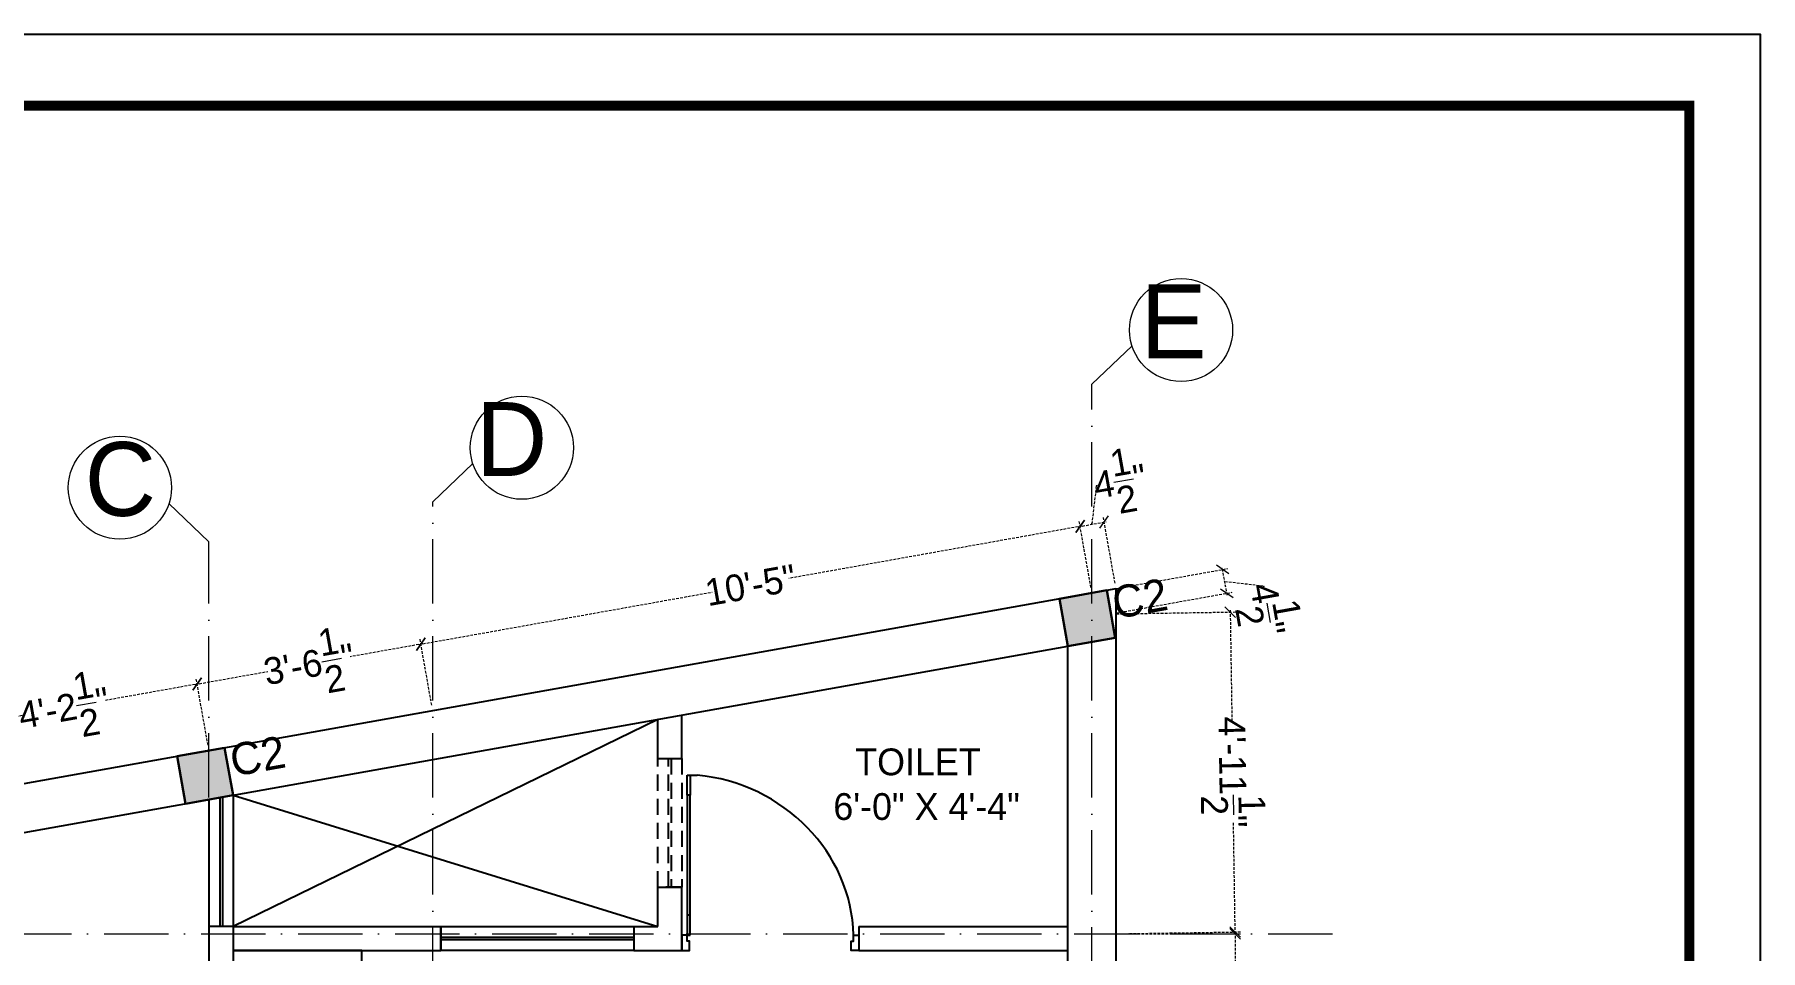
# Model space of a CAD drawing. Header units: millimetres. Extents: x -6808 to 215771, y -89660 to -16303.
# Drawn here: x 91985.4 to 92307.4, y -53848.6 to -53677.7 of the extents above; entities that cross this region are included whole.
import ezdxf

# ---------------------------------------------------------------- set-up
doc = ezdxf.new("R2010")
doc.units = ezdxf.units.MM
doc.header["$PDMODE"] = 35
doc.linetypes.add('ACAD_ISO10W100', pattern=[18, 12, -3, 0, -3])
doc.linetypes.add('DASHED', pattern=[0.75, 0.5, -0.25])
doc.layers.get('0').update_dxf_attribs({"color": 8})
doc.layers.add('col.center', color=5, linetype='ACAD_ISO10W100', lineweight=15)
doc.layers.add('column', color=5, linetype='Continuous', lineweight=30)
doc.layers.add('FORMAT', color=7, linetype='Continuous')
doc.layers.add('NET 01', color=8, linetype='Continuous')
doc.styles.add('SAJ', font='eurr____.ttf')
doc.dimstyles.new('SAJ', dxfattribs={"dimtxt": 5, "dimasz": 2, "dimexe": 1, "dimexo": 1, "dimgap": 0.09375, "dimtad": 0, "dimdec": 1, "dimzin": 0, "dimdsep": 46, "dimlunit": 4, "dimtxsty": 'SAJ', "dimblk": 'OBLIQUE', "dimcen": 0.125, "dimdle": 0.375, "dimadec": 0, "dimazin": 0, "dimtfac": 1, "dimtdec": 1, "dimtofl": 0, "dimtmove": 0, "dimatfit": 3, "dimldrblk": 'OBLIQUE', "dimfxl": 1, "dimtolj": 1, "dimtzin": 0, "dimlwd": 5, "dimlwe": 5, "dimarcsym": 1})

# ---------------------------------------------------------------- blocks, each defined once
blk = doc.blocks.new('QEWFWE')
at = {"layer": 'NET 01'}
for p, q in [((238503.45, 15011.85), (238503.45, 15015.77)), ((238503.45, 15015.77), (238505.41, 15015.77)), ((238503.98, 15015.77), (238503.98, 15011.85)), ((238503.98, 15011.85), (238503.45, 15011.85)), ((238503.45, 15011.85), (238503.45, 14988.32)), ((238503.98, 14988.32), (238503.98, 15011.85)), ((238503.45, 14988.32), (238503.45, 14984.4)), ((238503.98, 14988.32), (238503.45, 14988.32)), ((238503.98, 14984.4), (238503.98, 14988.32)), ((238503.45, 14984.4), (238503.98, 14984.4))]:
    blk.add_line(p, q, dxfattribs=at)
for points in [[(238503.45, 14984.4), (238502.4, 14984.4), (238502.4, 14981.4), (238503.9, 14981.4), (238503.9, 14982.9), (238503.9, 14983.2), (238503.45, 14983.2)], [(238536.02, 14984.4), (238537.07, 14984.4), (238537.07, 14981.4), (238535.57, 14981.4), (238535.57, 14982.9), (238535.57, 14983.2), (238536.02, 14983.2)]]:
    blk.add_lwpolyline(points, close=True, dxfattribs=at)
blk.add_ellipse((238504.18, 14985.62), major_axis=(-29.27, 13.54), ratio=0.925766, start_param=-2.718612, end_param=-1.204625, dxfattribs=at)
blk = doc.blocks.new('C222')
at = {"layer": 'column'}
blk.add_hatch(color=256, dxfattribs=at).paths.add_polyline_path([(93213.15, -54727.01), (93213.15, -54718.01), (93204.15, -54718.01), (93204.15, -54727.01)])
for p, q in [((93204.15, -54727.01), (93204.15, -54718.01)), ((93204.15, -54718.01), (93213.15, -54718.01)), ((93213.15, -54718.01), (93213.15, -54727.01)), ((93213.15, -54727.01), (93204.15, -54727.01))]:
    blk.add_line(p, q, dxfattribs=at)
blk = doc.blocks.new('_Oblique')
at = {"color": 0, "linetype": 'ByBlock', "lineweight": -2}
blk.add_line((-0.5, -0.5), (0.5, 0.5), dxfattribs=at)
blk = doc.blocks.new('*D2190')
at = {"layer": 'col.center', "color": 0, "linetype": 'DASHED', "lineweight": 5, "transparency": 16777216}
for p, q in [((92016.1, -53798.86), (91998.47, -53802.01)), ((92017.76, -53810.34), (92015.55, -53797.94)), ((91965.61, -53807.88), (91983.23, -53804.73)), ((91968.01, -53819.22), (91965.8, -53806.83))]:
    blk.add_line(p, q, dxfattribs=at)
at = {"layer": 'Defpoints', "color": 0, "transparency": 16777216}
for p in [(92015.73, -53798.93), (92017.94, -53811.32), (91968.19, -53820.21)]:
    blk.add_point(p, dxfattribs=at)
at = {"layer": 'col.center', "color": 0, "lineweight": 5, "transparency": 16777216, "xscale": 2, "yscale": 2, "zscale": 2}
for p, rotation in [((92015.73, -53798.93), 10.12467165539955), ((91965.98, -53807.81), 190.1246716553995)]:
    blk.add_blockref('_Oblique', p, dxfattribs=dict(at, rotation=rotation))
at = {"layer": 'col.center', "color": 0, "transparency": 16777216, "insert": (91990.85, -53803.37), "char_height": 5, "attachment_point": 5, "rotation": 10.1247, "style": 'SAJ'}
blk.add_mtext('\\A1;4\'-2{\\H1x;\\S1/2;}"', dxfattribs=at)
blk = doc.blocks.new('*D2191')
at = {"layer": 'col.center', "color": 0, "linetype": 'DASHED', "lineweight": 5, "transparency": 16777216}
for p, q in [((92057.85, -53791.41), (92044.28, -53793.83)), ((92059.51, -53802.88), (92057.3, -53790.49)), ((92015.36, -53798.99), (92028.93, -53796.57)), ((92017.76, -53810.34), (92015.55, -53797.94))]:
    blk.add_line(p, q, dxfattribs=at)
at = {"layer": 'Defpoints', "color": 0, "transparency": 16777216}
for p in [(92057.48, -53791.47), (92059.69, -53803.87), (92017.94, -53811.32)]:
    blk.add_point(p, dxfattribs=at)
at = {"layer": 'col.center', "color": 0, "lineweight": 5, "transparency": 16777216, "xscale": 2, "yscale": 2, "zscale": 2}
for p, rotation in [((92057.48, -53791.47), 10.12467165538814), ((92015.73, -53798.93), 190.1246716553881)]:
    blk.add_blockref('_Oblique', p, dxfattribs=dict(at, rotation=rotation))
at = {"layer": 'col.center', "color": 0, "transparency": 16777216, "insert": (92036.6, -53795.2), "char_height": 5, "attachment_point": 5, "rotation": 10.1247, "style": 'SAJ'}
blk.add_mtext('\\A1;3\'-6{\\H1x;\\S1/2;}"', dxfattribs=at)
blk = doc.blocks.new('*D2192')
at = {"layer": 'col.center', "color": 0, "linetype": 'DASHED', "lineweight": 5, "transparency": 16777216}
for p, q in [((92180.85, -53769.44), (92126.15, -53779.21)), ((92182.51, -53780.92), (92180.3, -53768.52)), ((92057.11, -53791.54), (92111.8, -53781.77)), ((92059.51, -53802.88), (92057.3, -53790.49))]:
    blk.add_line(p, q, dxfattribs=at)
at = {"layer": 'Defpoints', "color": 0, "transparency": 16777216}
for p in [(92180.48, -53769.51), (92182.69, -53781.9), (92059.69, -53803.87)]:
    blk.add_point(p, dxfattribs=at)
at = {"layer": 'col.center', "color": 0, "lineweight": 5, "transparency": 16777216, "xscale": 2, "yscale": 2, "zscale": 2}
for p, rotation in [((92180.48, -53769.51), 10.12467165539852), ((92057.48, -53791.47), 190.1246716553985)]:
    blk.add_blockref('_Oblique', p, dxfattribs=dict(at, rotation=rotation))
at = {"layer": 'col.center', "color": 0, "transparency": 16777216, "insert": (92118.98, -53780.49), "char_height": 5, "attachment_point": 5, "rotation": 10.1247, "style": 'SAJ'}
blk.add_mtext('\\A1;10\'-5"', dxfattribs=at)
blk = doc.blocks.new('*D2193')
at = {"layer": 'col.center', "color": 0, "linetype": 'DASHED', "lineweight": 5, "transparency": 16777216}
for p, q in [((92182.73, -53769.11), (92183.56, -53761.85)), ((92183.56, -53761.85), (92183.75, -53761.81)), ((92187.01, -53780.12), (92184.8, -53767.72)), ((92180.11, -53769.57), (92185.35, -53768.64)), ((92182.51, -53780.92), (92180.3, -53768.52))]:
    blk.add_line(p, q, dxfattribs=at)
at = {"layer": 'Defpoints', "color": 0, "transparency": 16777216}
for p in [(92184.98, -53768.7), (92182.69, -53781.9), (92187.19, -53781.1)]:
    blk.add_point(p, dxfattribs=at)
at = {"layer": 'col.center', "color": 0, "lineweight": 5, "transparency": 16777216, "xscale": 2, "yscale": 2, "zscale": 2}
for p, rotation in [((92184.98, -53768.7), 10.12467165546835), ((92180.48, -53769.51), 190.1246716554683)]:
    blk.add_blockref('_Oblique', p, dxfattribs=dict(at, rotation=rotation))
at = {"layer": 'col.center', "color": 0, "transparency": 16777216, "insert": (92187.93, -53761.07), "char_height": 5, "attachment_point": 5, "rotation": 10.1247, "style": 'SAJ'}
blk.add_mtext('\\A1;4{\\H1x;\\S1/2;}"', dxfattribs=at)
blk = doc.blocks.new('*D2197')
at = {"layer": 'col.center', "color": 0, "linetype": 'DASHED', "lineweight": 5, "transparency": 16777216}
for p, q in [((92188.19, -53845.53), (92210.42, -53845.53)), ((92209.42, -53845.15), (92209.42, -53905.8)), ((92209.42, -53981.01), (92209.42, -53920.37)), ((92188.19, -53980.64), (92210.42, -53980.64))]:
    blk.add_line(p, q, dxfattribs=at)
at = {"layer": 'Defpoints', "color": 0, "transparency": 16777216}
for p in [(92187.19, -53845.53), (92209.42, -53845.53), (92187.19, -53980.64)]:
    blk.add_point(p, dxfattribs=at)
at = {"layer": 'col.center', "color": 0, "lineweight": 5, "transparency": 16777216, "xscale": 2, "yscale": 2, "zscale": 2}
for p, rotation in [((92209.42, -53845.53), 90), ((92209.42, -53980.64), 270)]:
    blk.add_blockref('_Oblique', p, dxfattribs=dict(at, rotation=rotation))
at = {"layer": 'col.center', "color": 0, "transparency": 16777216, "insert": (92209.42, -53913.08), "char_height": 5, "attachment_point": 5, "rotation": 90, "style": 'SAJ'}
blk.add_mtext('\\A1;11\'-3"', dxfattribs=at)
blk = doc.blocks.new('*D2198')
at = {"layer": 'col.center', "color": 0, "linetype": 'DASHED', "lineweight": 5, "transparency": 16777216}
for p, q in [((92187.26, -53785.82), (92209.48, -53785.47)), ((92208.48, -53785.12), (92208.8, -53805.84)), ((92209.42, -53845.56), (92209.1, -53824.84)), ((92188.19, -53845.51), (92210.42, -53845.17))]:
    blk.add_line(p, q, dxfattribs=at)
at = {"layer": 'Defpoints', "color": 0, "transparency": 16777216}
for p in [(92186.26, -53785.84), (92208.48, -53785.49), (92187.19, -53845.53)]:
    blk.add_point(p, dxfattribs=at)
at = {"layer": 'col.center', "color": 0, "lineweight": 5, "transparency": 16777216, "xscale": 2, "yscale": 2, "zscale": 2}
for p, rotation in [((92208.48, -53785.49), 90.89374880335261), ((92209.42, -53845.18), 270.8937488033526)]:
    blk.add_blockref('_Oblique', p, dxfattribs=dict(at, rotation=rotation))
at = {"layer": 'col.center', "color": 0, "transparency": 16777216, "insert": (92208.95, -53815.34), "char_height": 5, "attachment_point": 5, "rotation": 270.8937, "style": 'SAJ'}
blk.add_mtext('\\A1;4\'-11{\\H1x;\\S1/2;}"', dxfattribs=at)
blk = doc.blocks.new('*D2199')
at = {"layer": 'col.center', "color": 0, "linetype": 'DASHED', "lineweight": 5, "transparency": 16777216}
for p, q in [((92186.45, -53781.23), (92208.05, -53777.37)), ((92207.92, -53782.35), (92207, -53777.18)), ((92207.46, -53779.77), (92214.72, -53780.6)), ((92214.72, -53780.6), (92214.75, -53780.79)), ((92187.24, -53785.66), (92208.84, -53781.8))]:
    blk.add_line(p, q, dxfattribs=at)
at = {"layer": 'Defpoints', "color": 0, "transparency": 16777216}
for p in [(92207.07, -53777.55), (92185.47, -53781.41), (92186.26, -53785.84)]:
    blk.add_point(p, dxfattribs=at)
at = {"layer": 'col.center', "color": 0, "lineweight": 5, "transparency": 16777216, "xscale": 2, "yscale": 2, "zscale": 2}
for p, rotation in [((92207.07, -53777.55), 100.1246716553066), ((92207.86, -53781.98), 280.1246716553065)]:
    blk.add_blockref('_Oblique', p, dxfattribs=dict(at, rotation=rotation))
at = {"layer": 'col.center', "color": 0, "transparency": 16777216, "insert": (92215.5, -53784.97), "char_height": 5, "attachment_point": 5, "rotation": 280.1247, "style": 'SAJ'}
blk.add_mtext('\\A1;4{\\H1x;\\S1/2;}"', dxfattribs=at)

msp = doc.modelspace()

# ---------------------------------------------------------------- linework, layer by layer
for p, q in [((91851.19, -53841.1), (92187.19, -53781.1)), ((92187.19, -54321.1), (92187.19, -53781.1)), ((91860.19, -53848.635), (92178.19, -53791.849)), ((92178.19, -54321.1), (92178.19, -53791.849)), ((92101.69, -53812.823), (92101.69, -53805.51)), ((92106.19, -53812.823), (92106.19, -53804.706)), ((92101.69, -53812.823), (92106.19, -53812.823)), ((92017.94, -53820.465), (92017.94, -53844.135)), ((92019.94, -53820.108), (92019.94, -53844.135)), ((92020.44, -53820.019), (92020.44, -53844.135)), ((92022.44, -53819.662), (92022.44, -53844.135)), ((92101.69, -53844.135), (92101.69, -53836.823)), ((92101.69, -53836.823), (92106.19, -53836.823)), ((92106.19, -53848.635), (92106.19, -53836.823)), ((92017.94, -53844.135), (92017.94, -53980.635)), ((92022.44, -53844.135), (92017.94, -53844.135)), ((92022.44, -53844.135), (92061.19, -53844.135)), ((92022.44, -53844.135), (92022.44, -53980.635)), ((92061.19, -53844.135), (92061.19, -53848.635)), ((92097.19, -53844.135), (92101.69, -53844.135)), ((92097.19, -53844.135), (92097.19, -53848.635)), ((92139.19, -53844.135), (92178.19, -53844.135)), ((92139.19, -53844.135), (92139.19, -53848.635)), ((92022.44, -53848.635), (92061.19, -53848.635)), ((92097.19, -53848.635), (92106.19, -53848.635)), ((92139.19, -53848.635), (92178.19, -53848.635))]:
    msp.add_line(p, q)
at = {"ltscale": 15}
for p, q in [((92101.69, -53805.51), (92022.44, -53844.135)), ((92022.44, -53819.662), (92101.69, -53844.135))]:
    msp.add_line(p, q, dxfattribs=at)
at = {"linetype": 'DASHED', "ltscale": 6}
for points in [[(92101.69, -53812.823), (92106.19, -53812.823), (92106.19, -53836.823), (92101.69, -53836.823)], [(92103.69, -53812.823), (92104.19, -53812.823), (92104.19, -53836.823), (92103.69, -53836.823)]]:
    msp.add_lwpolyline(points, close=True, dxfattribs=at)
for points in [[(92061.19, -53844.135), (92097.19, -53844.135), (92097.19, -53848.635), (92061.19, -53848.635)], [(92061.19, -53846.135), (92097.19, -53846.135), (92097.19, -53846.635), (92061.19, -53846.635)], [(92046.44, -53925.135), (92046.44, -53848.635), (92022.44, -53848.635), (92022.44, -53925.135)]]:
    msp.add_lwpolyline(points, close=True)
at = {"layer": 'col.center'}
for p, q in [((92182.69, -53742.957), (92190.165, -53735.822)), ((92182.69, -54363.112), (92182.69, -53742.957)), ((92059.69, -53764.921), (92067.165, -53757.787)), ((92017.94, -53772.377), (92010.464, -53765.242)), ((92059.69, -54363.112), (92059.69, -53764.921)), ((92017.94, -54363.112), (92017.94, -53772.377)), ((91817.364, -53845.53), (92229.118, -53845.53))]:
    msp.add_line(p, q, dxfattribs=at)
at = {"layer": 'col.center', "linetype": 'ByBlock'}
for centre in [(92199.319, -53732.86), (92076.319, -53754.824), (92001.31, -53762.28)]:
    msp.add_circle(centre, 9.621, dxfattribs=at)
at = {"layer": 'FORMAT', "color": 0}
msp.add_lwpolyline([(91677.26, -53677.725), (91677.26, -54572.561), (92307.427, -54572.561), (92307.427, -53677.725)], close=True, dxfattribs=at)
msp.add_lwpolyline([(91677.26, -53677.725), (91677.26, -54572.561), (92307.427, -54572.561), (92307.427, -53677.725)], close=True, dxfattribs=at)
at = {"layer": 'FORMAT', "color": 0, "const_width": 1.848}
msp.add_lwpolyline([(91690.524, -53690.988), (91690.524, -54559.297), (92294.163, -54559.297), (92294.163, -53690.988)], close=True, dxfattribs=at)
msp.add_lwpolyline([(91690.524, -53690.988), (91690.524, -54559.297), (92294.163, -54559.297), (92294.163, -53690.988)], close=True, dxfattribs=at)

# ---------------------------------------------------------------- block references
at = {"color": 1, "xscale": 0.9518673649145052, "yscale": 0.9518673649145052, "zscale": 0.9518673649145052}
msp.add_blockref('QEWFWE', (-134916.459, -68108.937), dxfattribs=at)
at = {"layer": 'column', "rotation": 10.12467165540245}
for p in [(-9195.042, -16301.489), (-9359.652, -16330.884)]:
    msp.add_blockref('C222', p, dxfattribs=at)

# ---------------------------------------------------------------- texts
at = {"ltscale": 2, "insert": (92134.433, -53810.942), "char_height": 6, "width": 244.74508, "attachment_point": 1, "style": 'SAJ'}
msp.add_mtext('\\A1;{\\fCentury Gothic|b0|i0|c0|p34; \\H0.83333x; TOILET\\P6\'-0" X 4\'-4"}', dxfattribs=at)
at = {"layer": 'col.center', "char_height": 13.77, "width": 9.82631, "style": 'SAJ'}
for s, insert, attachment_point in [('\\A1;{\\fCentury Gothic|b0|i0|c0|p34;E}', (92204.059, -53724.349), 3), ('\\A1;{\\fCentury Gothic|b0|i0|c0|p34;D}', (92081.059, -53746.313), 3), ('\\A1;\\pi-1.81739;{\\fCentury Gothic|b0|i0|c0|p34;C}', (91996.57, -53753.769), 1)]:
    msp.add_mtext(s, dxfattribs=dict(at, insert=insert, attachment_point=attachment_point))
at = {"layer": 'col.center', "linetype": 'ByBlock', "char_height": 6, "width": 293.6941, "attachment_point": 1, "rotation": 10.12467, "style": 'SAJ'}
for insert in [(92186.047, -53780.905), (92021.437, -53810.299)]:
    msp.add_mtext('\\A1;{\\fCentury Gothic|b0|i0|c0|p34;C2}', dxfattribs=dict(at, insert=insert))

# ---------------------------------------------------------------- dimensions: what is measured, and where the dimension line sits
at = {"layer": 'col.center'}
for p1, p2, distance, picture, middle in [((92182.69, -53781.903), (92187.19, -53781.1), 12.592, '*D2193', (92183.84, -53761.796)), ((92059.69, -53803.868), (92182.69, -53781.903), 12.592, '*D2192', (92118.976, -53780.49)), ((92186.259, -53785.837), (92185.467, -53781.407), -21.94, '*D2199', (92214.771, -53780.879)), ((92187.19, -53845.53), (92186.259, -53785.837), -22.228, '*D2198', (92208.95, -53815.337)), ((92017.94, -53811.323), (92059.69, -53803.868), 12.592, '*D2191', (92036.601, -53795.199)), ((91968.19, -53820.207), (92017.94, -53811.323), 12.592, '*D2190', (91990.851, -53803.369)), ((92187.19, -53980.635), (92187.19, -53845.53), -22.231, '*D2197', (92209.421, -53913.082))]:
    dim = msp.add_aligned_dim(p1=p1, p2=p2, distance=distance, dimstyle='SAJ', override={"dimtmove": 1}, dxfattribs=at)
    dim.commit()
    dim.dimension.update_dxf_attribs({"geometry": picture, "text_midpoint": middle})

doc.saveas('drawing.dxf')
